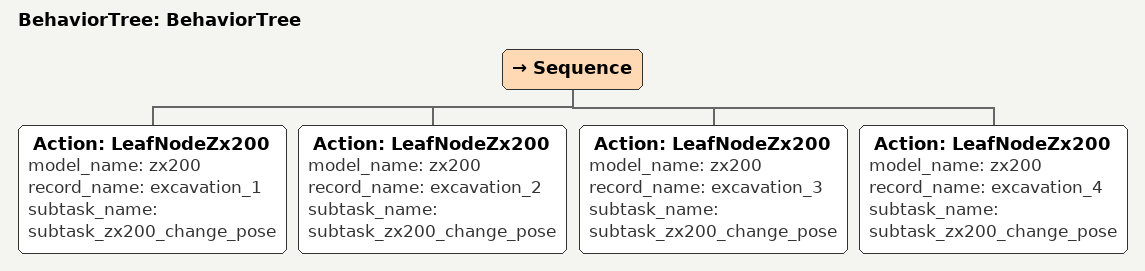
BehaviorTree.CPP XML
<?xml version="1.0"?>
<root main_tree_to_execute="BehaviorTree">
    <BehaviorTree ID="BehaviorTree">
        <Sequence>
            <Action  model_name="zx200" ID="LeafNodeZx200" record_name="excavation_1" subtask_name="subtask_zx200_change_pose"/>
            <Action  model_name="zx200" ID="LeafNodeZx200" record_name="excavation_2" subtask_name="subtask_zx200_change_pose"/>
            <Action  model_name="zx200" ID="LeafNodeZx200" record_name="excavation_3" subtask_name="subtask_zx200_change_pose"/>
            <Action  model_name="zx200" ID="LeafNodeZx200" record_name="excavation_4" subtask_name="subtask_zx200_change_pose"/>
        </Sequence>
    </BehaviorTree>
</root>
